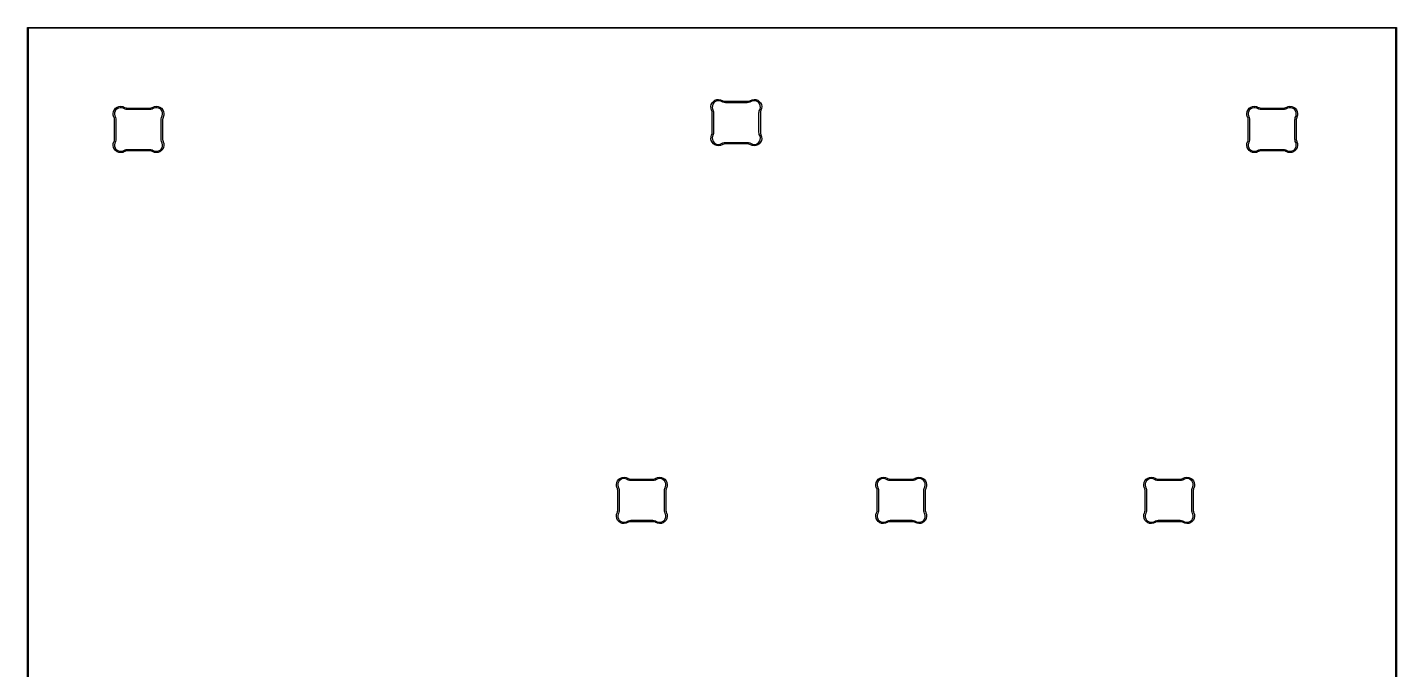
# Model space of a CAD drawing. Header units: millimetres. Extents: x 100 to 199.7, y -145.8 to -46.2.
# Drawn here: x 100 to 199.7, y -92.9 to -46.2 of the extents above; entities that cross this region are included whole.
import ezdxf

# ---------------------------------------------------------------- set-up
doc = ezdxf.new("R2010")
doc.units = ezdxf.units.MM
doc.layers.add('Edge.Cuts', color=254, linetype='CONTINUOUS', true_color=0xd0d2cd)

msp = doc.modelspace()

# ---------------------------------------------------------------- linework, layer by layer
at = {"layer": 'Edge.Cuts', "linetype": 'CONTINUOUS'}
for p, q in [((100.024999, -46.19), (100.026902, -46.180433)), ((100.024999, -145.78), (100.024999, -46.19)), ((100.026902, -46.180433), (100.040432, -46.166903)), ((100.040432, -46.166903), (100.049999, -46.165)), ((100.049999, -46.165), (199.639999, -46.165)), ((100.074999, -46.215), (100.074999, -145.755)), ((199.614999, -46.215), (100.074999, -46.215)), ((199.614999, -145.755), (199.614999, -46.215)), ((199.639999, -46.165), (199.649566, -46.166903)), ((199.649566, -46.166903), (199.663096, -46.180433)), ((199.663096, -46.180433), (199.664999, -46.19)), ((199.664999, -46.19), (199.664999, -145.78)), ((149.766624, -51.927032), (149.792804, -51.789729)), ((149.792804, -51.789729), (149.852749, -51.66346)), ((149.852749, -51.66346), (149.942589, -51.556379)), ((149.905854, -51.766035), (149.870051, -51.875606)), ((149.968122, -51.669029), (149.905854, -51.766035)), ((149.942589, -51.556379), (150.05652, -51.475403)), ((150.052832, -51.590851), (149.968122, -51.669029)), ((150.154513, -51.536552), (150.052832, -51.590851)), ((150.05652, -51.475403), (150.187184, -51.425762)), ((150.266598, -51.509638), (150.154513, -51.536552)), ((150.187184, -51.425762), (150.326142, -51.410661)), ((150.381849, -51.511848), (150.266598, -51.509638)), ((150.326142, -51.410661), (150.464419, -51.431077)), ((150.49282, -51.543038), (150.381849, -51.511848)), ((150.464419, -51.431077), (150.593085, -51.48569)), ((150.542633, -51.57203), (150.49282, -51.543038)), ((150.630208, -51.613332), (150.542633, -51.57203)), ((150.593085, -51.48569), (150.627432, -51.50572)), ((150.627432, -51.50572), (150.702065, -51.533179)), ((150.723668, -51.638636), (150.630208, -51.613332)), ((150.702065, -51.533179), (150.780356, -51.547124)), ((150.820117, -51.647159), (150.723668, -51.638636)), ((150.780356, -51.547124), (150.820117, -51.547159)), ((150.820117, -51.547159), (152.40902, -51.547159)), ((152.409022, -51.647159), (150.820117, -51.647159)), ((152.40902, -51.547159), (152.409023, -51.547158)), ((152.40903, -51.647157), (152.409022, -51.647159)), ((152.409023, -51.547158), (152.448784, -51.547123)), ((152.505472, -51.638635), (152.40903, -51.647157)), ((152.448784, -51.547123), (152.527075, -51.533178)), ((152.598932, -51.613331), (152.505472, -51.638635)), ((152.527075, -51.533178), (152.601708, -51.505719)), ((152.686507, -51.572029), (152.598932, -51.613331)), ((152.601708, -51.505719), (152.636055, -51.485689)), ((152.636055, -51.485689), (152.764721, -51.431076)), ((152.73632, -51.543037), (152.686507, -51.572029)), ((152.847291, -51.511847), (152.73632, -51.543037)), ((152.764721, -51.431076), (152.902998, -51.410661)), ((152.962542, -51.509638), (152.847291, -51.511847)), ((152.902998, -51.410661), (153.041956, -51.425762)), ((153.074627, -51.536552), (152.962542, -51.509638)), ((153.041956, -51.425762), (153.17262, -51.475403)), ((153.176308, -51.590851), (153.074627, -51.536552)), ((153.17262, -51.475403), (153.286551, -51.556379)), ((153.261018, -51.669029), (153.176308, -51.590851)), ((153.323286, -51.766035), (153.261018, -51.669029)), ((153.286551, -51.556379), (153.376391, -51.66346)), ((153.359089, -51.875606), (153.323286, -51.766035)), ((153.376391, -51.66346), (153.436336, -51.789729)), ((153.436336, -51.789729), (153.462516, -51.927032)), ((106.266624, -52.427032), (106.292804, -52.289729)), ((106.2759, -52.5665), (106.266624, -52.427032)), ((106.320032, -52.699117), (106.2759, -52.5665)), ((106.292804, -52.289729), (106.352749, -52.16346)), ((106.320033, -52.699123), (106.320032, -52.699117)), ((106.334656, -52.7295), (106.320033, -52.699123)), ((106.354522, -52.793932), (106.334656, -52.7295)), ((106.352749, -52.16346), (106.442589, -52.056379)), ((106.36457, -52.860605), (106.354522, -52.793932)), ((106.370051, -52.375606), (106.363024, -52.490663)), ((106.363024, -52.490663), (106.385227, -52.603775)), ((106.405854, -52.266035), (106.370051, -52.375606)), ((106.385227, -52.603775), (106.410137, -52.65575)), ((106.468122, -52.169029), (106.405854, -52.266035)), ((106.410137, -52.65575), (106.410137, -52.655751)), ((106.410137, -52.655751), (106.410139, -52.655753)), ((106.410139, -52.655753), (106.440148, -52.732252)), ((106.440148, -52.732252), (106.458428, -52.812367)), ((106.442589, -52.056379), (106.55652, -51.975403)), ((106.552832, -52.090851), (106.468122, -52.169029)), ((106.654513, -52.036552), (106.552832, -52.090851)), ((106.55652, -51.975403), (106.687184, -51.925762)), ((106.766598, -52.009638), (106.654513, -52.036552)), ((106.687184, -51.925762), (106.826142, -51.910661)), ((106.881849, -52.011848), (106.766598, -52.009638)), ((106.826142, -51.910661), (106.964419, -51.931077)), ((106.99282, -52.043038), (106.881849, -52.011848)), ((106.964419, -51.931077), (107.093085, -51.98569)), ((107.042633, -52.07203), (106.99282, -52.043038)), ((107.130208, -52.113332), (107.042633, -52.07203)), ((107.093085, -51.98569), (107.127432, -52.00572)), ((107.127432, -52.00572), (107.202065, -52.033179)), ((107.223668, -52.138636), (107.130208, -52.113332)), ((107.202065, -52.033179), (107.280356, -52.047124)), ((107.320117, -52.147159), (107.223668, -52.138636)), ((107.280356, -52.047124), (107.320117, -52.047159)), ((107.320117, -52.047159), (108.90902, -52.047159)), ((108.909022, -52.147159), (107.320117, -52.147159)), ((108.90902, -52.047159), (108.909023, -52.047158)), ((108.90903, -52.147157), (108.909022, -52.147159)), ((108.909023, -52.047158), (108.948784, -52.047123)), ((109.005472, -52.138635), (108.90903, -52.147157)), ((108.948784, -52.047123), (109.027075, -52.033178)), ((109.098932, -52.113331), (109.005472, -52.138635)), ((109.027075, -52.033178), (109.101708, -52.005719)), ((109.186507, -52.072029), (109.098932, -52.113331)), ((109.101708, -52.005719), (109.136055, -51.985689)), ((109.136055, -51.985689), (109.264721, -51.931076)), ((109.23632, -52.043037), (109.186507, -52.072029)), ((109.347291, -52.011847), (109.23632, -52.043037)), ((109.264721, -51.931076), (109.402998, -51.910661)), ((109.462542, -52.009638), (109.347291, -52.011847)), ((109.402998, -51.910661), (109.541956, -51.925762)), ((109.574627, -52.036552), (109.462542, -52.009638)), ((109.541956, -51.925762), (109.67262, -51.975403)), ((109.676308, -52.090851), (109.574627, -52.036552)), ((109.67262, -51.975403), (109.786551, -52.056379)), ((109.761018, -52.169029), (109.676308, -52.090851)), ((109.823286, -52.266035), (109.761018, -52.169029)), ((109.770708, -52.812368), (109.788989, -52.73225)), ((109.786551, -52.056379), (109.876391, -52.16346)), ((109.788989, -52.73225), (109.819003, -52.65575)), ((109.819003, -52.65575), (109.843912, -52.603775)), ((109.859089, -52.375606), (109.823286, -52.266035)), ((109.843912, -52.603775), (109.866116, -52.490663)), ((109.866116, -52.490663), (109.859089, -52.375606)), ((109.874614, -52.793932), (109.864568, -52.860604)), ((109.894482, -52.729501), (109.874614, -52.793932)), ((109.876391, -52.16346), (109.936336, -52.289729)), ((109.909105, -52.699126), (109.894482, -52.729501)), ((109.953239, -52.5665), (109.909105, -52.699126)), ((109.936336, -52.289729), (109.962516, -52.427032)), ((109.962516, -52.427032), (109.953239, -52.5665)), ((149.7759, -52.0665), (149.766624, -51.927032)), ((149.820032, -52.199117), (149.7759, -52.0665)), ((149.820033, -52.199123), (149.820032, -52.199117)), ((149.834656, -52.2295), (149.820033, -52.199123)), ((149.854522, -52.293932), (149.834656, -52.2295)), ((149.86457, -52.360605), (149.854522, -52.293932)), ((149.870051, -51.875606), (149.863024, -51.990663)), ((149.863024, -51.990663), (149.885227, -52.103775)), ((149.864571, -52.394316), (149.86457, -52.360605)), ((149.864571, -53.8), (149.864571, -52.394316)), ((149.885227, -52.103775), (149.910137, -52.15575)), ((149.910137, -52.15575), (149.910137, -52.155751)), ((149.910137, -52.155751), (149.910139, -52.155753)), ((149.910139, -52.155753), (149.940148, -52.232252)), ((149.940148, -52.232252), (149.958428, -52.312367)), ((149.958428, -52.312367), (149.964571, -52.394312)), ((149.964571, -52.394312), (149.96457, -52.394313)), ((149.96457, -52.394313), (149.964571, -52.394316)), ((149.964571, -52.394316), (149.964571, -53.8)), ((153.264569, -52.394316), (153.270708, -52.312368)), ((153.264569, -53.8), (153.264569, -52.394316)), ((153.270708, -52.312368), (153.288989, -52.23225)), ((153.288989, -52.23225), (153.319003, -52.15575)), ((153.319003, -52.15575), (153.343912, -52.103775)), ((153.343912, -52.103775), (153.366116, -51.990663)), ((153.366116, -51.990663), (153.359089, -51.875606)), ((153.374614, -52.293932), (153.364568, -52.360604)), ((153.364568, -52.360604), (153.364569, -52.394316)), ((153.364569, -52.394316), (153.364569, -53.8)), ((153.394482, -52.229501), (153.374614, -52.293932)), ((153.409105, -52.199126), (153.394482, -52.229501)), ((153.453239, -52.0665), (153.409105, -52.199126)), ((153.462516, -51.927032), (153.453239, -52.0665)), ((188.766624, -52.427032), (188.792804, -52.289729)), ((188.7759, -52.5665), (188.766624, -52.427032)), ((188.820032, -52.699117), (188.7759, -52.5665)), ((188.792804, -52.289729), (188.852749, -52.16346)), ((188.820033, -52.699123), (188.820032, -52.699117)), ((188.834656, -52.7295), (188.820033, -52.699123)), ((188.854522, -52.793932), (188.834656, -52.7295)), ((188.852749, -52.16346), (188.942589, -52.056379)), ((188.86457, -52.860605), (188.854522, -52.793932)), ((188.870051, -52.375606), (188.863024, -52.490663)), ((188.863024, -52.490663), (188.885227, -52.603775)), ((188.905854, -52.266035), (188.870051, -52.375606)), ((188.885227, -52.603775), (188.910137, -52.65575)), ((188.968122, -52.169029), (188.905854, -52.266035)), ((188.910137, -52.65575), (188.910137, -52.655751)), ((188.910137, -52.655751), (188.910139, -52.655753)), ((188.910139, -52.655753), (188.940148, -52.732252)), ((188.940148, -52.732252), (188.958428, -52.812367)), ((188.942589, -52.056379), (189.05652, -51.975403)), ((189.052832, -52.090851), (188.968122, -52.169029)), ((189.154513, -52.036552), (189.052832, -52.090851)), ((189.05652, -51.975403), (189.187184, -51.925762)), ((189.266598, -52.009638), (189.154513, -52.036552)), ((189.187184, -51.925762), (189.326142, -51.910661)), ((189.381849, -52.011848), (189.266598, -52.009638)), ((189.326142, -51.910661), (189.464419, -51.931077)), ((189.49282, -52.043038), (189.381849, -52.011848)), ((189.464419, -51.931077), (189.593085, -51.98569)), ((189.542633, -52.07203), (189.49282, -52.043038)), ((189.630208, -52.113332), (189.542633, -52.07203)), ((189.593085, -51.98569), (189.627432, -52.00572)), ((189.627432, -52.00572), (189.702065, -52.033179)), ((189.723668, -52.138636), (189.630208, -52.113332)), ((189.702065, -52.033179), (189.780356, -52.047124)), ((189.820117, -52.147159), (189.723668, -52.138636)), ((189.780356, -52.047124), (189.820117, -52.047159)), ((189.820117, -52.047159), (191.40902, -52.047159)), ((191.409022, -52.147159), (189.820117, -52.147159)), ((191.40902, -52.047159), (191.409023, -52.047158)), ((191.40903, -52.147157), (191.409022, -52.147159)), ((191.409023, -52.047158), (191.448784, -52.047123)), ((191.505472, -52.138635), (191.40903, -52.147157)), ((191.448784, -52.047123), (191.527075, -52.033178)), ((191.598932, -52.113331), (191.505472, -52.138635)), ((191.527075, -52.033178), (191.601708, -52.005719)), ((191.686507, -52.072029), (191.598932, -52.113331)), ((191.601708, -52.005719), (191.636055, -51.985689)), ((191.636055, -51.985689), (191.764721, -51.931076)), ((191.73632, -52.043037), (191.686507, -52.072029)), ((191.847291, -52.011847), (191.73632, -52.043037)), ((191.764721, -51.931076), (191.902998, -51.910661)), ((191.962542, -52.009638), (191.847291, -52.011847)), ((191.902998, -51.910661), (192.041956, -51.925762)), ((192.074627, -52.036552), (191.962542, -52.009638)), ((192.041956, -51.925762), (192.17262, -51.975403)), ((192.176308, -52.090851), (192.074627, -52.036552)), ((192.17262, -51.975403), (192.286551, -52.056379)), ((192.261018, -52.169029), (192.176308, -52.090851)), ((192.323286, -52.266035), (192.261018, -52.169029)), ((192.270708, -52.812368), (192.288989, -52.73225)), ((192.286551, -52.056379), (192.376391, -52.16346)), ((192.288989, -52.73225), (192.319003, -52.65575)), ((192.319003, -52.65575), (192.343912, -52.603775)), ((192.359089, -52.375606), (192.323286, -52.266035)), ((192.343912, -52.603775), (192.366116, -52.490663)), ((192.366116, -52.490663), (192.359089, -52.375606)), ((192.374614, -52.793932), (192.364568, -52.860604)), ((192.394482, -52.729501), (192.374614, -52.793932)), ((192.376391, -52.16346), (192.436336, -52.289729)), ((192.409105, -52.699126), (192.394482, -52.729501)), ((192.453239, -52.5665), (192.409105, -52.699126)), ((192.436336, -52.289729), (192.462516, -52.427032)), ((192.462516, -52.427032), (192.453239, -52.5665)), ((106.364571, -52.894316), (106.36457, -52.860605)), ((106.364571, -54.3), (106.364571, -52.894316)), ((106.458428, -52.812367), (106.464571, -52.894312)), ((106.464571, -52.894312), (106.46457, -52.894313)), ((106.46457, -52.894313), (106.464571, -52.894316)), ((106.464571, -52.894316), (106.464571, -54.3)), ((109.764569, -52.894316), (109.770708, -52.812368)), ((109.764569, -54.3), (109.764569, -52.894316)), ((109.864568, -52.860604), (109.864569, -52.894316)), ((109.864569, -52.894316), (109.864569, -54.3)), ((149.864572, -53.833712), (149.864571, -53.8)), ((149.964571, -53.8), (149.958432, -53.881948)), ((153.264569, -53.800001), (153.264569, -53.8)), ((153.270708, -53.881948), (153.264569, -53.800001)), ((153.364569, -53.800001), (153.364568, -53.833713)), ((153.364569, -53.8), (153.364569, -53.800001)), ((188.864571, -52.894316), (188.86457, -52.860605)), ((188.864571, -54.3), (188.864571, -52.894316)), ((188.958428, -52.812367), (188.964571, -52.894312)), ((188.964571, -52.894312), (188.96457, -52.894313)), ((188.96457, -52.894313), (188.964571, -52.894316)), ((188.964571, -52.894316), (188.964571, -54.3)), ((192.264569, -52.894316), (192.270708, -52.812368)), ((192.264569, -54.3), (192.264569, -52.894316)), ((192.364568, -52.860604), (192.364569, -52.894316)), ((192.364569, -52.894316), (192.364569, -54.3)), ((106.266623, -54.767283), (106.2759, -54.627815)), ((106.292803, -54.904586), (106.266623, -54.767283)), ((106.2759, -54.627815), (106.320035, -54.495189)), ((106.320035, -54.495187), (106.334658, -54.464815)), ((106.320035, -54.495189), (106.320035, -54.495187)), ((106.334658, -54.464815), (106.354526, -54.400384)), ((106.354526, -54.400384), (106.364572, -54.333712)), ((106.385227, -54.59054), (106.363023, -54.703653)), ((106.363023, -54.703653), (106.37005, -54.81871)), ((106.364572, -54.333712), (106.364571, -54.3)), ((106.410137, -54.538565), (106.385227, -54.59054)), ((106.440151, -54.462066), (106.410137, -54.538565)), ((106.458432, -54.381948), (106.440151, -54.462066)), ((106.464571, -54.3), (106.458432, -54.381948)), ((109.764569, -54.300001), (109.764569, -54.3)), ((109.770708, -54.381948), (109.764569, -54.300001)), ((109.788989, -54.462066), (109.770708, -54.381948)), ((109.819001, -54.538562), (109.788989, -54.462066)), ((109.819002, -54.538566), (109.819001, -54.538562)), ((109.843912, -54.59054), (109.819002, -54.538566)), ((109.866116, -54.703653), (109.843912, -54.59054)), ((109.859088, -54.81871), (109.866116, -54.703653)), ((109.864569, -54.300001), (109.864568, -54.333713)), ((109.864568, -54.333713), (109.874614, -54.400385)), ((109.864569, -54.3), (109.864569, -54.300001)), ((109.874614, -54.400385), (109.894482, -54.464815)), ((109.894482, -54.464815), (109.909103, -54.495187)), ((109.909103, -54.495187), (109.909106, -54.49519)), ((109.909106, -54.49519), (109.953239, -54.627816)), ((109.962516, -54.767284), (109.936336, -54.904586)), ((109.953239, -54.627816), (109.962516, -54.767284)), ((149.766623, -54.267283), (149.7759, -54.127815)), ((149.792803, -54.404586), (149.766623, -54.267283)), ((149.7759, -54.127815), (149.820035, -53.995189)), ((149.852748, -54.530856), (149.792803, -54.404586)), ((149.820035, -53.995187), (149.834658, -53.964815)), ((149.820035, -53.995189), (149.820035, -53.995187)), ((149.834658, -53.964815), (149.854526, -53.900384)), ((149.942588, -54.637937), (149.852748, -54.530856)), ((149.854526, -53.900384), (149.864572, -53.833712)), ((149.885227, -54.09054), (149.863023, -54.203653)), ((149.863023, -54.203653), (149.87005, -54.31871)), ((149.87005, -54.31871), (149.905853, -54.42828)), ((149.910137, -54.038565), (149.885227, -54.09054)), ((149.905853, -54.42828), (149.968121, -54.525287)), ((149.940151, -53.962066), (149.910137, -54.038565)), ((149.958432, -53.881948), (149.940151, -53.962066)), ((150.056519, -54.718913), (149.942588, -54.637937)), ((149.968121, -54.525287), (150.052831, -54.603465)), ((150.052831, -54.603465), (150.154512, -54.657764)), ((150.187183, -54.768555), (150.056519, -54.718913)), ((150.154512, -54.657764), (150.266598, -54.684679)), ((150.326142, -54.783655), (150.187183, -54.768555)), ((150.266598, -54.684679), (150.381848, -54.682469)), ((150.464419, -54.76324), (150.326142, -54.783655)), ((150.381848, -54.682469), (150.49282, -54.651279)), ((150.593085, -54.708627), (150.464419, -54.76324)), ((150.49282, -54.651279), (150.542633, -54.622287)), ((150.542633, -54.622287), (150.630208, -54.580985)), ((150.627432, -54.688597), (150.593085, -54.708627)), ((150.702065, -54.661138), (150.627432, -54.688597)), ((150.630208, -54.580985), (150.723668, -54.555681)), ((150.780356, -54.647192), (150.702065, -54.661138)), ((150.723668, -54.555681), (150.820118, -54.547158)), ((150.820118, -54.647158), (150.780356, -54.647192)), ((150.820118, -54.547158), (152.409022, -54.547158)), ((152.409022, -54.647158), (150.820118, -54.647158)), ((152.409022, -54.547158), (152.505471, -54.555681)), ((152.448783, -54.647193), (152.409022, -54.647158)), ((152.527074, -54.661138), (152.448783, -54.647193)), ((152.505471, -54.555681), (152.598931, -54.580985)), ((152.601707, -54.688597), (152.527074, -54.661138)), ((152.598931, -54.580985), (152.686497, -54.622282)), ((152.636054, -54.708627), (152.601707, -54.688597)), ((152.636065, -54.708629), (152.636054, -54.708627)), ((152.764721, -54.763238), (152.636065, -54.708629)), ((152.686497, -54.622282), (152.686507, -54.622285)), ((152.686507, -54.622285), (152.73632, -54.651277)), ((152.73632, -54.651277), (152.847291, -54.682467)), ((152.902998, -54.783653), (152.764721, -54.763238)), ((152.847291, -54.682467), (152.962541, -54.684676)), ((153.041956, -54.768553), (152.902998, -54.783653)), ((152.962541, -54.684676), (153.074626, -54.657762)), ((153.17262, -54.718911), (153.041956, -54.768553)), ((153.074626, -54.657762), (153.176308, -54.603463)), ((153.28655, -54.637935), (153.17262, -54.718911)), ((153.176308, -54.603463), (153.261017, -54.525286)), ((153.261017, -54.525286), (153.323285, -54.42828)), ((153.288989, -53.962066), (153.270708, -53.881948)), ((153.37639, -54.530855), (153.28655, -54.637935)), ((153.319001, -54.038562), (153.288989, -53.962066)), ((153.319002, -54.038566), (153.319001, -54.038562)), ((153.343912, -54.09054), (153.319002, -54.038566)), ((153.323285, -54.42828), (153.359088, -54.31871)), ((153.366116, -54.203653), (153.343912, -54.09054)), ((153.359088, -54.31871), (153.366116, -54.203653)), ((153.364568, -53.833713), (153.374614, -53.900385)), ((153.374614, -53.900385), (153.394482, -53.964815)), ((153.436336, -54.404586), (153.37639, -54.530855)), ((153.394482, -53.964815), (153.409103, -53.995187)), ((153.409103, -53.995187), (153.409106, -53.99519)), ((153.409106, -53.99519), (153.453239, -54.127816)), ((153.462516, -54.267284), (153.436336, -54.404586)), ((153.453239, -54.127816), (153.462516, -54.267284)), ((188.766623, -54.767283), (188.7759, -54.627815)), ((188.792803, -54.904586), (188.766623, -54.767283)), ((188.7759, -54.627815), (188.820035, -54.495189)), ((188.820035, -54.495187), (188.834658, -54.464815)), ((188.820035, -54.495189), (188.820035, -54.495187)), ((188.834658, -54.464815), (188.854526, -54.400384)), ((188.854526, -54.400384), (188.864572, -54.333712)), ((188.885227, -54.59054), (188.863023, -54.703653)), ((188.863023, -54.703653), (188.87005, -54.81871)), ((188.864572, -54.333712), (188.864571, -54.3)), ((188.910137, -54.538565), (188.885227, -54.59054)), ((188.940151, -54.462066), (188.910137, -54.538565)), ((188.958432, -54.381948), (188.940151, -54.462066)), ((188.964571, -54.3), (188.958432, -54.381948)), ((192.264569, -54.300001), (192.264569, -54.3)), ((192.270708, -54.381948), (192.264569, -54.300001)), ((192.288989, -54.462066), (192.270708, -54.381948)), ((192.319001, -54.538562), (192.288989, -54.462066)), ((192.319002, -54.538566), (192.319001, -54.538562)), ((192.343912, -54.59054), (192.319002, -54.538566)), ((192.366116, -54.703653), (192.343912, -54.59054)), ((192.359088, -54.81871), (192.366116, -54.703653)), ((192.364569, -54.300001), (192.364568, -54.333713)), ((192.364568, -54.333713), (192.374614, -54.400385)), ((192.364569, -54.3), (192.364569, -54.300001)), ((192.374614, -54.400385), (192.394482, -54.464815)), ((192.394482, -54.464815), (192.409103, -54.495187)), ((192.409103, -54.495187), (192.409106, -54.49519)), ((192.409106, -54.49519), (192.453239, -54.627816)), ((192.462516, -54.767284), (192.436336, -54.904586)), ((192.453239, -54.627816), (192.462516, -54.767284)), ((106.352748, -55.030856), (106.292803, -54.904586)), ((106.442588, -55.137937), (106.352748, -55.030856)), ((106.37005, -54.81871), (106.405853, -54.92828)), ((106.405853, -54.92828), (106.468121, -55.025287)), ((106.556519, -55.218913), (106.442588, -55.137937)), ((106.468121, -55.025287), (106.552831, -55.103465)), ((106.552831, -55.103465), (106.654512, -55.157764)), ((106.687183, -55.268555), (106.556519, -55.218913)), ((106.654512, -55.157764), (106.766598, -55.184679)), ((106.826142, -55.283655), (106.687183, -55.268555)), ((106.766598, -55.184679), (106.881848, -55.182469)), ((106.964419, -55.26324), (106.826142, -55.283655)), ((106.881848, -55.182469), (106.99282, -55.151279)), ((107.093085, -55.208627), (106.964419, -55.26324)), ((106.99282, -55.151279), (107.042633, -55.122287)), ((107.042633, -55.122287), (107.130208, -55.080985)), ((107.127432, -55.188597), (107.093085, -55.208627)), ((107.202065, -55.161138), (107.127432, -55.188597)), ((107.130208, -55.080985), (107.223668, -55.055681)), ((107.280356, -55.147192), (107.202065, -55.161138)), ((107.223668, -55.055681), (107.320118, -55.047158)), ((107.320118, -55.147158), (107.280356, -55.147192)), ((107.320118, -55.047158), (108.909022, -55.047158)), ((108.909022, -55.147158), (107.320118, -55.147158)), ((108.909022, -55.047158), (109.005471, -55.055681)), ((108.948783, -55.147193), (108.909022, -55.147158)), ((109.027074, -55.161138), (108.948783, -55.147193)), ((109.005471, -55.055681), (109.098931, -55.080985)), ((109.101707, -55.188597), (109.027074, -55.161138)), ((109.098931, -55.080985), (109.186497, -55.122282)), ((109.136054, -55.208627), (109.101707, -55.188597)), ((109.136065, -55.208629), (109.136054, -55.208627)), ((109.264721, -55.263238), (109.136065, -55.208629)), ((109.186497, -55.122282), (109.186507, -55.122285)), ((109.186507, -55.122285), (109.23632, -55.151277)), ((109.23632, -55.151277), (109.347291, -55.182467)), ((109.402998, -55.283653), (109.264721, -55.263238)), ((109.347291, -55.182467), (109.462541, -55.184676)), ((109.541956, -55.268553), (109.402998, -55.283653)), ((109.462541, -55.184676), (109.574626, -55.157762)), ((109.67262, -55.218911), (109.541956, -55.268553)), ((109.574626, -55.157762), (109.676308, -55.103463)), ((109.78655, -55.137935), (109.67262, -55.218911)), ((109.676308, -55.103463), (109.761017, -55.025286)), ((109.761017, -55.025286), (109.823285, -54.92828)), ((109.87639, -55.030855), (109.78655, -55.137935)), ((109.823285, -54.92828), (109.859088, -54.81871)), ((109.936336, -54.904586), (109.87639, -55.030855)), ((188.852748, -55.030856), (188.792803, -54.904586)), ((188.942588, -55.137937), (188.852748, -55.030856)), ((188.87005, -54.81871), (188.905853, -54.92828)), ((188.905853, -54.92828), (188.968121, -55.025287)), ((189.056519, -55.218913), (188.942588, -55.137937)), ((188.968121, -55.025287), (189.052831, -55.103465)), ((189.052831, -55.103465), (189.154512, -55.157764)), ((189.187183, -55.268555), (189.056519, -55.218913)), ((189.154512, -55.157764), (189.266598, -55.184679)), ((189.326142, -55.283655), (189.187183, -55.268555)), ((189.266598, -55.184679), (189.381848, -55.182469)), ((189.464419, -55.26324), (189.326142, -55.283655)), ((189.381848, -55.182469), (189.49282, -55.151279)), ((189.593085, -55.208627), (189.464419, -55.26324)), ((189.49282, -55.151279), (189.542633, -55.122287)), ((189.542633, -55.122287), (189.630208, -55.080985)), ((189.627432, -55.188597), (189.593085, -55.208627)), ((189.702065, -55.161138), (189.627432, -55.188597)), ((189.630208, -55.080985), (189.723668, -55.055681)), ((189.780356, -55.147192), (189.702065, -55.161138)), ((189.723668, -55.055681), (189.820118, -55.047158)), ((189.820118, -55.147158), (189.780356, -55.147192)), ((189.820118, -55.047158), (191.409022, -55.047158)), ((191.409022, -55.147158), (189.820118, -55.147158)), ((191.409022, -55.047158), (191.505471, -55.055681)), ((191.448783, -55.147193), (191.409022, -55.147158)), ((191.527074, -55.161138), (191.448783, -55.147193)), ((191.505471, -55.055681), (191.598931, -55.080985)), ((191.601707, -55.188597), (191.527074, -55.161138)), ((191.598931, -55.080985), (191.686497, -55.122282)), ((191.636054, -55.208627), (191.601707, -55.188597)), ((191.636065, -55.208629), (191.636054, -55.208627)), ((191.764721, -55.263238), (191.636065, -55.208629)), ((191.686497, -55.122282), (191.686507, -55.122285)), ((191.686507, -55.122285), (191.73632, -55.151277)), ((191.73632, -55.151277), (191.847291, -55.182467)), ((191.902998, -55.283653), (191.764721, -55.263238)), ((191.847291, -55.182467), (191.962541, -55.184676)), ((192.041956, -55.268553), (191.902998, -55.283653)), ((191.962541, -55.184676), (192.074626, -55.157762)), ((192.17262, -55.218911), (192.041956, -55.268553)), ((192.074626, -55.157762), (192.176308, -55.103463)), ((192.28655, -55.137935), (192.17262, -55.218911)), ((192.176308, -55.103463), (192.261017, -55.025286)), ((192.261017, -55.025286), (192.323285, -54.92828)), ((192.37639, -55.030855), (192.28655, -55.137935)), ((192.323285, -54.92828), (192.359088, -54.81871)), ((192.436336, -54.904586), (192.37639, -55.030855)), ((142.891626, -79.427032), (142.917806, -79.289729)), ((142.900903, -79.5665), (142.891626, -79.427032)), ((142.945037, -79.699126), (142.900903, -79.5665)), ((142.917806, -79.289729), (142.977751, -79.16346)), ((142.95966, -79.729501), (142.945037, -79.699126)), ((142.977751, -79.16346), (143.067591, -79.056379)), ((142.995053, -79.375606), (142.988026, -79.490663)), ((142.988026, -79.490663), (143.01023, -79.603775)), ((143.030856, -79.266035), (142.995053, -79.375606)), ((143.01023, -79.603775), (143.035139, -79.65575)), ((143.093124, -79.169029), (143.030856, -79.266035)), ((143.035139, -79.65575), (143.065153, -79.73225)), ((143.067591, -79.056379), (143.181522, -78.975403)), ((143.177834, -79.090851), (143.093124, -79.169029)), ((143.279515, -79.036552), (143.177834, -79.090851)), ((143.181522, -78.975403), (143.312186, -78.925762)), ((143.3916, -79.009638), (143.279515, -79.036552)), ((143.312186, -78.925762), (143.451144, -78.910661)), ((143.506851, -79.011847), (143.3916, -79.009638)), ((143.451144, -78.910661), (143.589421, -78.931076)), ((143.617822, -79.043037), (143.506851, -79.011847)), ((143.589421, -78.931076), (143.718087, -78.985689)), ((143.667635, -79.072029), (143.617822, -79.043037)), ((143.75521, -79.113331), (143.667635, -79.072029)), ((143.718087, -78.985689), (143.752434, -79.005719)), ((143.752434, -79.005719), (143.827067, -79.033178)), ((143.84867, -79.138635), (143.75521, -79.113331)), ((143.827067, -79.033178), (143.905358, -79.047123)), ((143.945111, -79.147157), (143.84867, -79.138635)), ((143.905358, -79.047123), (143.945119, -79.047158)), ((143.94512, -79.147159), (143.945111, -79.147157)), ((143.945119, -79.047158), (143.945122, -79.047159)), ((145.534025, -79.147159), (143.94512, -79.147159)), ((143.945122, -79.047159), (145.534025, -79.047159)), ((145.534025, -79.047159), (145.573786, -79.047124)), ((145.630474, -79.138636), (145.534025, -79.147159)), ((145.573786, -79.047124), (145.652077, -79.033179)), ((145.723934, -79.113332), (145.630474, -79.138636)), ((145.652077, -79.033179), (145.72671, -79.00572)), ((145.811509, -79.07203), (145.723934, -79.113332)), ((145.72671, -79.00572), (145.761057, -78.98569)), ((145.761057, -78.98569), (145.889723, -78.931077)), ((145.861322, -79.043038), (145.811509, -79.07203)), ((145.972293, -79.011848), (145.861322, -79.043038)), ((145.889723, -78.931077), (146.028, -78.910662)), ((146.087543, -79.009639), (145.972293, -79.011848)), ((146.028, -78.910662), (146.166958, -78.925763)), ((146.199629, -79.036553), (146.087543, -79.009639)), ((146.166958, -78.925763), (146.297622, -78.975404)), ((146.30131, -79.090852), (146.199629, -79.036553)), ((146.297622, -78.975404), (146.411553, -79.05638)), ((146.38602, -79.169029), (146.30131, -79.090852)), ((146.448287, -79.266036), (146.38602, -79.169029)), ((146.411553, -79.05638), (146.501392, -79.163461)), ((146.413991, -79.73225), (146.444003, -79.655753)), ((146.444003, -79.655753), (146.444004, -79.65575)), ((146.444004, -79.65575), (146.468914, -79.603775)), ((146.484091, -79.375606), (146.448287, -79.266036)), ((146.468914, -79.603775), (146.491118, -79.490663)), ((146.491118, -79.490663), (146.484091, -79.375606)), ((146.501392, -79.163461), (146.561338, -79.28973)), ((146.534105, -79.699128), (146.519484, -79.729501)), ((146.534108, -79.699126), (146.534105, -79.699128)), ((146.578241, -79.5665), (146.534108, -79.699126)), ((146.561338, -79.28973), (146.587518, -79.427032)), ((146.587518, -79.427032), (146.578241, -79.5665)), ((161.766626, -79.427032), (161.792806, -79.289729)), ((161.775903, -79.5665), (161.766626, -79.427032)), ((161.820037, -79.699126), (161.775903, -79.5665)), ((161.792806, -79.289729), (161.852751, -79.16346)), ((161.83466, -79.729501), (161.820037, -79.699126)), ((161.852751, -79.16346), (161.942591, -79.056379)), ((161.870053, -79.375606), (161.863026, -79.490663)), ((161.863026, -79.490663), (161.88523, -79.603775)), ((161.905856, -79.266035), (161.870053, -79.375606)), ((161.88523, -79.603775), (161.910139, -79.65575)), ((161.968124, -79.169029), (161.905856, -79.266035)), ((161.910139, -79.65575), (161.940153, -79.73225)), ((161.942591, -79.056379), (162.056522, -78.975403)), ((162.052834, -79.090851), (161.968124, -79.169029)), ((162.154515, -79.036552), (162.052834, -79.090851)), ((162.056522, -78.975403), (162.187186, -78.925762)), ((162.2666, -79.009638), (162.154515, -79.036552)), ((162.187186, -78.925762), (162.326144, -78.910661)), ((162.381851, -79.011847), (162.2666, -79.009638)), ((162.326144, -78.910661), (162.464421, -78.931076)), ((162.492822, -79.043037), (162.381851, -79.011847)), ((162.464421, -78.931076), (162.593087, -78.985689)), ((162.542635, -79.072029), (162.492822, -79.043037)), ((162.63021, -79.113331), (162.542635, -79.072029)), ((162.593087, -78.985689), (162.627434, -79.005719)), ((162.627434, -79.005719), (162.702067, -79.033178)), ((162.72367, -79.138635), (162.63021, -79.113331)), ((162.702067, -79.033178), (162.780358, -79.047123)), ((162.820111, -79.147157), (162.72367, -79.138635)), ((162.780358, -79.047123), (162.820119, -79.047158)), ((162.82012, -79.147159), (162.820111, -79.147157)), ((162.820119, -79.047158), (162.820122, -79.047159)), ((164.409025, -79.147159), (162.82012, -79.147159)), ((162.820122, -79.047159), (164.409025, -79.047159)), ((164.409025, -79.047159), (164.448786, -79.047124)), ((164.505474, -79.138636), (164.409025, -79.147159)), ((164.448786, -79.047124), (164.527077, -79.033179)), ((164.598934, -79.113332), (164.505474, -79.138636)), ((164.527077, -79.033179), (164.60171, -79.00572)), ((164.686509, -79.07203), (164.598934, -79.113332)), ((164.60171, -79.00572), (164.636057, -78.98569)), ((164.636057, -78.98569), (164.764723, -78.931077)), ((164.736322, -79.043038), (164.686509, -79.07203)), ((164.847293, -79.011848), (164.736322, -79.043038)), ((164.764723, -78.931077), (164.903, -78.910662)), ((164.962543, -79.009639), (164.847293, -79.011848)), ((164.903, -78.910662), (165.041958, -78.925763)), ((165.074629, -79.036553), (164.962543, -79.009639)), ((165.041958, -78.925763), (165.172622, -78.975404)), ((165.17631, -79.090852), (165.074629, -79.036553)), ((165.172622, -78.975404), (165.286553, -79.05638)), ((165.26102, -79.169029), (165.17631, -79.090852)), ((165.323287, -79.266036), (165.26102, -79.169029)), ((165.286553, -79.05638), (165.376392, -79.163461)), ((165.288991, -79.73225), (165.319003, -79.655753)), ((165.319003, -79.655753), (165.319004, -79.65575)), ((165.319004, -79.65575), (165.343914, -79.603775)), ((165.359091, -79.375606), (165.323287, -79.266036)), ((165.343914, -79.603775), (165.366118, -79.490663)), ((165.366118, -79.490663), (165.359091, -79.375606)), ((165.376392, -79.163461), (165.436338, -79.28973)), ((165.409105, -79.699128), (165.394484, -79.729501)), ((165.409108, -79.699126), (165.409105, -79.699128)), ((165.453241, -79.5665), (165.409108, -79.699126)), ((165.436338, -79.28973), (165.462518, -79.427032)), ((165.462518, -79.427032), (165.453241, -79.5665)), ((181.266626, -79.427032), (181.292806, -79.289729)), ((181.275903, -79.5665), (181.266626, -79.427032)), ((181.320037, -79.699126), (181.275903, -79.5665)), ((181.292806, -79.289729), (181.352751, -79.16346)), ((181.33466, -79.729501), (181.320037, -79.699126)), ((181.352751, -79.16346), (181.442591, -79.056379)), ((181.370053, -79.375606), (181.363026, -79.490663)), ((181.363026, -79.490663), (181.38523, -79.603775)), ((181.405856, -79.266035), (181.370053, -79.375606)), ((181.38523, -79.603775), (181.410139, -79.65575)), ((181.468124, -79.169029), (181.405856, -79.266035)), ((181.410139, -79.65575), (181.440153, -79.73225)), ((181.442591, -79.056379), (181.556522, -78.975403)), ((181.552834, -79.090851), (181.468124, -79.169029)), ((181.654515, -79.036552), (181.552834, -79.090851)), ((181.556522, -78.975403), (181.687186, -78.925762)), ((181.7666, -79.009638), (181.654515, -79.036552)), ((181.687186, -78.925762), (181.826144, -78.910661)), ((181.881851, -79.011847), (181.7666, -79.009638)), ((181.826144, -78.910661), (181.964421, -78.931076)), ((181.992822, -79.043037), (181.881851, -79.011847)), ((181.964421, -78.931076), (182.093087, -78.985689)), ((182.042635, -79.072029), (181.992822, -79.043037)), ((182.13021, -79.113331), (182.042635, -79.072029)), ((182.093087, -78.985689), (182.127434, -79.005719)), ((182.127434, -79.005719), (182.202067, -79.033178)), ((182.22367, -79.138635), (182.13021, -79.113331)), ((182.202067, -79.033178), (182.280358, -79.047123)), ((182.320111, -79.147157), (182.22367, -79.138635)), ((182.280358, -79.047123), (182.320119, -79.047158)), ((182.32012, -79.147159), (182.320111, -79.147157)), ((182.320119, -79.047158), (182.320122, -79.047159)), ((183.909025, -79.147159), (182.32012, -79.147159)), ((182.320122, -79.047159), (183.909025, -79.047159)), ((183.909025, -79.047159), (183.948786, -79.047124)), ((184.005474, -79.138636), (183.909025, -79.147159)), ((183.948786, -79.047124), (184.027077, -79.033179)), ((184.098934, -79.113332), (184.005474, -79.138636)), ((184.027077, -79.033179), (184.10171, -79.00572)), ((184.186509, -79.07203), (184.098934, -79.113332)), ((184.10171, -79.00572), (184.136057, -78.98569)), ((184.136057, -78.98569), (184.264723, -78.931077)), ((184.236322, -79.043038), (184.186509, -79.07203)), ((184.347293, -79.011848), (184.236322, -79.043038)), ((184.264723, -78.931077), (184.403, -78.910662)), ((184.462543, -79.009639), (184.347293, -79.011848)), ((184.403, -78.910662), (184.541958, -78.925763)), ((184.574629, -79.036553), (184.462543, -79.009639)), ((184.541958, -78.925763), (184.672622, -78.975404)), ((184.67631, -79.090852), (184.574629, -79.036553)), ((184.672622, -78.975404), (184.786553, -79.05638)), ((184.76102, -79.169029), (184.67631, -79.090852)), ((184.823287, -79.266036), (184.76102, -79.169029)), ((184.786553, -79.05638), (184.876392, -79.163461)), ((184.788991, -79.73225), (184.819003, -79.655753)), ((184.819003, -79.655753), (184.819004, -79.65575)), ((184.819004, -79.65575), (184.843914, -79.603775)), ((184.859091, -79.375606), (184.823287, -79.266036)), ((184.843914, -79.603775), (184.866118, -79.490663)), ((184.866118, -79.490663), (184.859091, -79.375606)), ((184.876392, -79.163461), (184.936338, -79.28973)), ((184.909105, -79.699128), (184.894484, -79.729501)), ((184.909108, -79.699126), (184.909105, -79.699128)), ((184.953241, -79.5665), (184.909108, -79.699126)), ((184.936338, -79.28973), (184.962518, -79.427032)), ((184.962518, -79.427032), (184.953241, -79.5665)), ((142.979528, -79.793932), (142.95966, -79.729501)), ((142.989574, -79.860604), (142.979528, -79.793932)), ((142.989573, -79.894315), (142.989574, -79.860604)), ((142.989573, -79.894316), (142.989573, -79.894315)), ((142.989573, -81.3), (142.989573, -79.894316)), ((143.065153, -79.73225), (143.083434, -79.812368)), ((143.083434, -79.812368), (143.089573, -79.894315)), ((143.089573, -79.894315), (143.089573, -79.894316)), ((143.089573, -79.894316), (143.089573, -81.3)), ((146.389571, -79.894315), (146.39571, -79.812368)), ((146.389571, -79.894316), (146.389571, -79.894315)), ((146.389571, -81.3), (146.389571, -79.894316)), ((146.39571, -79.812368), (146.413991, -79.73225)), ((146.499616, -79.793931), (146.48957, -79.860603)), ((146.48957, -79.860603), (146.489571, -79.894315)), ((146.489571, -79.894315), (146.489571, -79.894316)), ((146.489571, -79.894316), (146.489571, -81.3)), ((146.519484, -79.729501), (146.499616, -79.793931)), ((161.854528, -79.793932), (161.83466, -79.729501)), ((161.864574, -79.860604), (161.854528, -79.793932)), ((161.864573, -79.894315), (161.864574, -79.860604)), ((161.864573, -79.894316), (161.864573, -79.894315)), ((161.864573, -81.3), (161.864573, -79.894316)), ((161.940153, -79.73225), (161.958434, -79.812368)), ((161.958434, -79.812368), (161.964573, -79.894315)), ((161.964573, -79.894315), (161.964573, -79.894316)), ((161.964573, -79.894316), (161.964573, -81.3)), ((165.264571, -79.894315), (165.27071, -79.812368)), ((165.264571, -79.894316), (165.264571, -79.894315)), ((165.264571, -81.3), (165.264571, -79.894316)), ((165.27071, -79.812368), (165.288991, -79.73225)), ((165.374616, -79.793931), (165.36457, -79.860603)), ((165.36457, -79.860603), (165.364571, -79.894315)), ((165.364571, -79.894315), (165.364571, -79.894316)), ((165.364571, -79.894316), (165.364571, -81.3)), ((165.394484, -79.729501), (165.374616, -79.793931)), ((181.354528, -79.793932), (181.33466, -79.729501)), ((181.364574, -79.860604), (181.354528, -79.793932)), ((181.364573, -79.894315), (181.364574, -79.860604)), ((181.364573, -79.894316), (181.364573, -79.894315)), ((181.364573, -81.3), (181.364573, -79.894316)), ((181.440153, -79.73225), (181.458434, -79.812368)), ((181.458434, -79.812368), (181.464573, -79.894315)), ((181.464573, -79.894315), (181.464573, -79.894316)), ((181.464573, -79.894316), (181.464573, -81.3)), ((184.764571, -79.894315), (184.77071, -79.812368)), ((184.764571, -79.894316), (184.764571, -79.894315)), ((184.764571, -81.3), (184.764571, -79.894316)), ((184.77071, -79.812368), (184.788991, -79.73225)), ((184.874616, -79.793931), (184.86457, -79.860603)), ((184.86457, -79.860603), (184.864571, -79.894315)), ((184.864571, -79.894315), (184.864571, -79.894316)), ((184.864571, -79.894316), (184.864571, -81.3)), ((184.894484, -79.729501), (184.874616, -79.793931)), ((142.891626, -81.767284), (142.900903, -81.627816)), ((142.900903, -81.627816), (142.945036, -81.49519)), ((142.945036, -81.49519), (142.945038, -81.495187)), ((142.945038, -81.495187), (142.95966, -81.464815)), ((142.95966, -81.464815), (142.979528, -81.400385)), ((142.979528, -81.400385), (142.989574, -81.333713)), ((143.01023, -81.59054), (142.988026, -81.703653)), ((142.988026, -81.703653), (142.995054, -81.81871)), ((142.989573, -81.300001), (142.989573, -81.3)), ((142.989574, -81.333713), (142.989573, -81.300001)), ((143.03514, -81.538566), (143.01023, -81.59054)), ((143.065153, -81.462066), (143.03514, -81.538562)), ((143.03514, -81.538562), (143.03514, -81.538566)), ((143.083434, -81.381948), (143.065153, -81.462066)), ((143.089573, -81.300001), (143.083434, -81.381948)), ((143.089573, -81.3), (143.089573, -81.300001)), ((146.39571, -81.381948), (146.389571, -81.3)), ((146.413991, -81.462066), (146.39571, -81.381948)), ((146.444005, -81.538565), (146.413991, -81.462066)), ((146.468915, -81.59054), (146.444005, -81.538565)), ((146.491119, -81.703653), (146.468915, -81.59054)), ((146.484092, -81.81871), (146.491119, -81.703653)), ((146.489571, -81.3), (146.48957, -81.333712)), ((146.48957, -81.333712), (146.499616, -81.400384)), ((146.499616, -81.400384), (146.519484, -81.464815)), ((146.519484, -81.464815), (146.534106, -81.495187)), ((146.534106, -81.495187), (146.534107, -81.495189)), ((146.534107, -81.495189), (146.578242, -81.627815)), ((146.578242, -81.627815), (146.587519, -81.767283)), ((161.766626, -81.767284), (161.775903, -81.627816)), ((161.775903, -81.627816), (161.820036, -81.49519)), ((161.820036, -81.49519), (161.820038, -81.495187)), ((161.820038, -81.495187), (161.83466, -81.464815)), ((161.83466, -81.464815), (161.854528, -81.400385)), ((161.854528, -81.400385), (161.864574, -81.333713)), ((161.88523, -81.59054), (161.863026, -81.703653)), ((161.863026, -81.703653), (161.870054, -81.81871)), ((161.864573, -81.300001), (161.864573, -81.3)), ((161.864574, -81.333713), (161.864573, -81.300001)), ((161.91014, -81.538566), (161.88523, -81.59054)), ((161.940153, -81.462066), (161.91014, -81.538562)), ((161.91014, -81.538562), (161.91014, -81.538566)), ((161.958434, -81.381948), (161.940153, -81.462066)), ((161.964573, -81.300001), (161.958434, -81.381948)), ((161.964573, -81.3), (161.964573, -81.300001)), ((165.27071, -81.381948), (165.264571, -81.3)), ((165.288991, -81.462066), (165.27071, -81.381948)), ((165.319005, -81.538565), (165.288991, -81.462066)), ((165.343915, -81.59054), (165.319005, -81.538565)), ((165.366119, -81.703653), (165.343915, -81.59054)), ((165.359092, -81.81871), (165.366119, -81.703653)), ((165.364571, -81.3), (165.36457, -81.333712)), ((165.36457, -81.333712), (165.374616, -81.400384)), ((165.374616, -81.400384), (165.394484, -81.464815)), ((165.394484, -81.464815), (165.409106, -81.495187)), ((165.409106, -81.495187), (165.409107, -81.495189)), ((165.409107, -81.495189), (165.453242, -81.627815)), ((165.453242, -81.627815), (165.462519, -81.767283)), ((181.266626, -81.767284), (181.275903, -81.627816)), ((181.275903, -81.627816), (181.320036, -81.49519)), ((181.320036, -81.49519), (181.320038, -81.495187)), ((181.320038, -81.495187), (181.33466, -81.464815)), ((181.33466, -81.464815), (181.354528, -81.400385)), ((181.354528, -81.400385), (181.364574, -81.333713)), ((181.38523, -81.59054), (181.363026, -81.703653)), ((181.363026, -81.703653), (181.370054, -81.81871)), ((181.364573, -81.300001), (181.364573, -81.3)), ((181.364574, -81.333713), (181.364573, -81.300001)), ((181.41014, -81.538566), (181.38523, -81.59054)), ((181.440153, -81.462066), (181.41014, -81.538562)), ((181.41014, -81.538562), (181.41014, -81.538566)), ((181.458434, -81.381948), (181.440153, -81.462066)), ((181.464573, -81.300001), (181.458434, -81.381948)), ((181.464573, -81.3), (181.464573, -81.300001)), ((184.77071, -81.381948), (184.764571, -81.3)), ((184.788991, -81.462066), (184.77071, -81.381948)), ((184.819005, -81.538565), (184.788991, -81.462066)), ((184.843915, -81.59054), (184.819005, -81.538565)), ((184.866119, -81.703653), (184.843915, -81.59054)), ((184.859092, -81.81871), (184.866119, -81.703653)), ((184.864571, -81.3), (184.86457, -81.333712)), ((184.86457, -81.333712), (184.874616, -81.400384)), ((184.874616, -81.400384), (184.894484, -81.464815)), ((184.894484, -81.464815), (184.909106, -81.495187)), ((184.909106, -81.495187), (184.909107, -81.495189)), ((184.909107, -81.495189), (184.953242, -81.627815)), ((184.953242, -81.627815), (184.962519, -81.767283)), ((142.917806, -81.904586), (142.891626, -81.767284)), ((142.977752, -82.030855), (142.917806, -81.904586)), ((143.067592, -82.137935), (142.977752, -82.030855)), ((142.995054, -81.81871), (143.030857, -81.92828)), ((143.030857, -81.92828), (143.093125, -82.025286)), ((143.181522, -82.218911), (143.067592, -82.137935)), ((143.093125, -82.025286), (143.177834, -82.103463)), ((143.177834, -82.103463), (143.279516, -82.157762)), ((143.312186, -82.268553), (143.181522, -82.218911)), ((143.279516, -82.157762), (143.391601, -82.184676)), ((143.451144, -82.283653), (143.312186, -82.268553)), ((143.391601, -82.184676), (143.506851, -82.182467)), ((143.589421, -82.263238), (143.451144, -82.283653)), ((143.506851, -82.182467), (143.617822, -82.151277)), ((143.718076, -82.208629), (143.589421, -82.263238)), ((143.617822, -82.151277), (143.667635, -82.122285)), ((143.667635, -82.122285), (143.667644, -82.122282)), ((143.667644, -82.122282), (143.755211, -82.080985)), ((143.718088, -82.208627), (143.718076, -82.208629)), ((143.752435, -82.188597), (143.718088, -82.208627)), ((143.827068, -82.161138), (143.752435, -82.188597)), ((143.755211, -82.080985), (143.848671, -82.055681)), ((143.905359, -82.147193), (143.827068, -82.161138)), ((143.848671, -82.055681), (143.94512, -82.047158)), ((143.94512, -82.147158), (143.905359, -82.147193)), ((143.94512, -82.047158), (145.534024, -82.047158)), ((145.534024, -82.147158), (143.94512, -82.147158)), ((145.534024, -82.047158), (145.630474, -82.055681)), ((145.573786, -82.147192), (145.534024, -82.147158)), ((145.652077, -82.161138), (145.573786, -82.147192)), ((145.630474, -82.055681), (145.723934, -82.080985)), ((145.72671, -82.188597), (145.652077, -82.161138)), ((145.723934, -82.080985), (145.811509, -82.122287)), ((145.761057, -82.208627), (145.72671, -82.188597)), ((145.889723, -82.26324), (145.761057, -82.208627)), ((145.811509, -82.122287), (145.861322, -82.151279)), ((145.861322, -82.151279), (145.972294, -82.182469)), ((146.028, -82.283655), (145.889723, -82.26324)), ((145.972294, -82.182469), (146.087544, -82.184679)), ((146.166959, -82.268555), (146.028, -82.283655)), ((146.087544, -82.184679), (146.19963, -82.157764)), ((146.297623, -82.218913), (146.166959, -82.268555)), ((146.19963, -82.157764), (146.301311, -82.103465)), ((146.411554, -82.137937), (146.297623, -82.218913)), ((146.301311, -82.103465), (146.386021, -82.025287)), ((146.386021, -82.025287), (146.448289, -81.92828)), ((146.501394, -82.030856), (146.411554, -82.137937)), ((146.448289, -81.92828), (146.484092, -81.81871)), ((146.561339, -81.904586), (146.501394, -82.030856)), ((146.587519, -81.767283), (146.561339, -81.904586)), ((161.792806, -81.904586), (161.766626, -81.767284)), ((161.852752, -82.030855), (161.792806, -81.904586)), ((161.942592, -82.137935), (161.852752, -82.030855)), ((161.870054, -81.81871), (161.905857, -81.92828)), ((161.905857, -81.92828), (161.968125, -82.025286)), ((162.056522, -82.218911), (161.942592, -82.137935)), ((161.968125, -82.025286), (162.052834, -82.103463)), ((162.052834, -82.103463), (162.154516, -82.157762)), ((162.187186, -82.268553), (162.056522, -82.218911)), ((162.154516, -82.157762), (162.266601, -82.184676)), ((162.326144, -82.283653), (162.187186, -82.268553)), ((162.266601, -82.184676), (162.381851, -82.182467)), ((162.464421, -82.263238), (162.326144, -82.283653)), ((162.381851, -82.182467), (162.492822, -82.151277)), ((162.593076, -82.208629), (162.464421, -82.263238)), ((162.492822, -82.151277), (162.542635, -82.122285)), ((162.542635, -82.122285), (162.542644, -82.122282)), ((162.542644, -82.122282), (162.630211, -82.080985)), ((162.593088, -82.208627), (162.593076, -82.208629)), ((162.627435, -82.188597), (162.593088, -82.208627)), ((162.702068, -82.161138), (162.627435, -82.188597)), ((162.630211, -82.080985), (162.723671, -82.055681)), ((162.780359, -82.147193), (162.702068, -82.161138)), ((162.723671, -82.055681), (162.82012, -82.047158)), ((162.82012, -82.147158), (162.780359, -82.147193)), ((162.82012, -82.047158), (164.409024, -82.047158)), ((164.409024, -82.147158), (162.82012, -82.147158)), ((164.409024, -82.047158), (164.505474, -82.055681)), ((164.448786, -82.147192), (164.409024, -82.147158)), ((164.527077, -82.161138), (164.448786, -82.147192)), ((164.505474, -82.055681), (164.598934, -82.080985)), ((164.60171, -82.188597), (164.527077, -82.161138)), ((164.598934, -82.080985), (164.686509, -82.122287)), ((164.636057, -82.208627), (164.60171, -82.188597)), ((164.764723, -82.26324), (164.636057, -82.208627)), ((164.686509, -82.122287), (164.736322, -82.151279)), ((164.736322, -82.151279), (164.847294, -82.182469)), ((164.903, -82.283655), (164.764723, -82.26324)), ((164.847294, -82.182469), (164.962544, -82.184679)), ((165.041959, -82.268555), (164.903, -82.283655)), ((164.962544, -82.184679), (165.07463, -82.157764)), ((165.172623, -82.218913), (165.041959, -82.268555)), ((165.07463, -82.157764), (165.176311, -82.103465)), ((165.286554, -82.137937), (165.172623, -82.218913)), ((165.176311, -82.103465), (165.261021, -82.025287)), ((165.261021, -82.025287), (165.323289, -81.92828)), ((165.376394, -82.030856), (165.286554, -82.137937)), ((165.323289, -81.92828), (165.359092, -81.81871)), ((165.436339, -81.904586), (165.376394, -82.030856)), ((165.462519, -81.767283), (165.436339, -81.904586)), ((181.292806, -81.904586), (181.266626, -81.767284)), ((181.352752, -82.030855), (181.292806, -81.904586)), ((181.442592, -82.137935), (181.352752, -82.030855)), ((181.370054, -81.81871), (181.405857, -81.92828)), ((181.405857, -81.92828), (181.468125, -82.025286)), ((181.556522, -82.218911), (181.442592, -82.137935)), ((181.468125, -82.025286), (181.552834, -82.103463)), ((181.552834, -82.103463), (181.654516, -82.157762)), ((181.687186, -82.268553), (181.556522, -82.218911)), ((181.654516, -82.157762), (181.766601, -82.184676)), ((181.826144, -82.283653), (181.687186, -82.268553)), ((181.766601, -82.184676), (181.881851, -82.182467)), ((181.964421, -82.263238), (181.826144, -82.283653)), ((181.881851, -82.182467), (181.992822, -82.151277)), ((182.093076, -82.208629), (181.964421, -82.263238)), ((181.992822, -82.151277), (182.042635, -82.122285)), ((182.042635, -82.122285), (182.042644, -82.122282)), ((182.042644, -82.122282), (182.130211, -82.080985)), ((182.093088, -82.208627), (182.093076, -82.208629)), ((182.127435, -82.188597), (182.093088, -82.208627)), ((182.202068, -82.161138), (182.127435, -82.188597)), ((182.130211, -82.080985), (182.223671, -82.055681)), ((182.280359, -82.147193), (182.202068, -82.161138)), ((182.223671, -82.055681), (182.32012, -82.047158)), ((182.32012, -82.147158), (182.280359, -82.147193)), ((182.32012, -82.047158), (183.909024, -82.047158)), ((183.909024, -82.147158), (182.32012, -82.147158)), ((183.909024, -82.047158), (184.005474, -82.055681)), ((183.948786, -82.147192), (183.909024, -82.147158)), ((184.027077, -82.161138), (183.948786, -82.147192)), ((184.005474, -82.055681), (184.098934, -82.080985)), ((184.10171, -82.188597), (184.027077, -82.161138)), ((184.098934, -82.080985), (184.186509, -82.122287)), ((184.136057, -82.208627), (184.10171, -82.188597)), ((184.264723, -82.26324), (184.136057, -82.208627)), ((184.186509, -82.122287), (184.236322, -82.151279)), ((184.236322, -82.151279), (184.347294, -82.182469)), ((184.403, -82.283655), (184.264723, -82.26324)), ((184.347294, -82.182469), (184.462544, -82.184679)), ((184.541959, -82.268555), (184.403, -82.283655)), ((184.462544, -82.184679), (184.57463, -82.157764)), ((184.672623, -82.218913), (184.541959, -82.268555)), ((184.57463, -82.157764), (184.676311, -82.103465)), ((184.786554, -82.137937), (184.672623, -82.218913)), ((184.676311, -82.103465), (184.761021, -82.025287)), ((184.761021, -82.025287), (184.823289, -81.92828)), ((184.876394, -82.030856), (184.786554, -82.137937)), ((184.823289, -81.92828), (184.859092, -81.81871)), ((184.936339, -81.904586), (184.876394, -82.030856)), ((184.962519, -81.767283), (184.936339, -81.904586))]:
    msp.add_line(p, q, dxfattribs=at)

doc.saveas('drawing.dxf')
